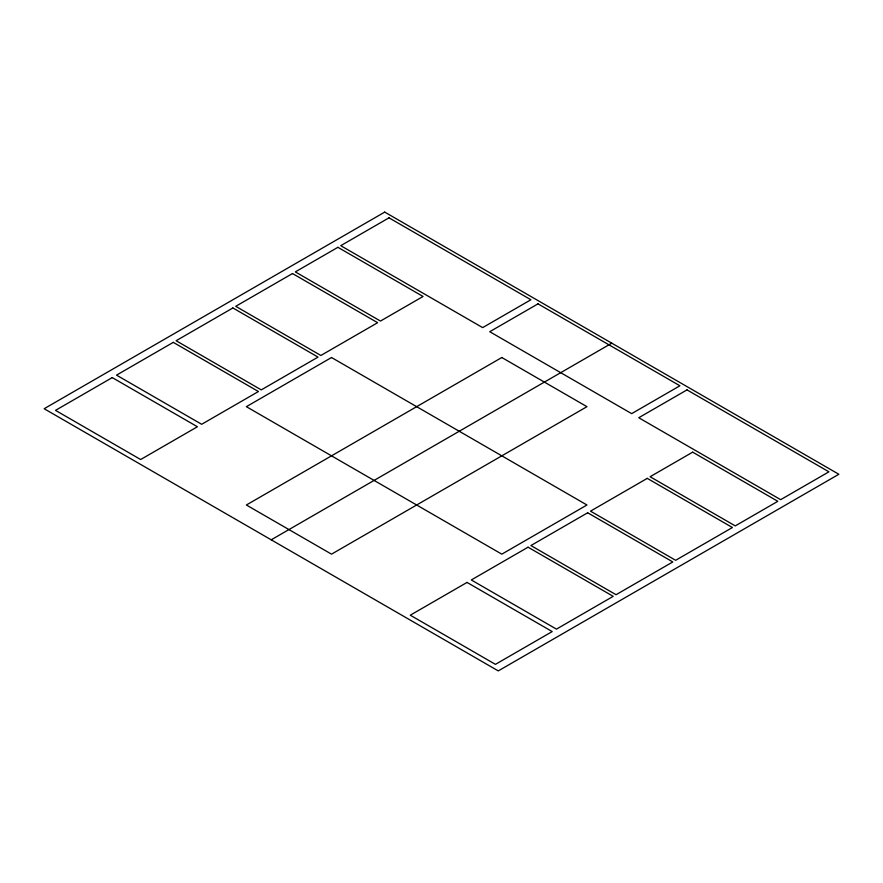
<?xml version="1.0" encoding="UTF-8"?>
<svg xmlns="http://www.w3.org/2000/svg" width="883" height="883" viewBox="0 0 883 883"><rect width="100%" height="100%" fill="white"/><g stroke="black" fill="none" stroke-linecap="round" stroke-linejoin="round"><path stroke-width="1.32" d="M271.202 539.822L611.798 343.178M384.734 212.097L44.15 408.73L498.266 670.903L838.85 474.27L384.734 212.097M112.262 377.593L55.508 410.363L140.651 459.524L197.417 426.754L112.262 377.593M173.289 342.361L116.523 375.132L201.666 424.293L258.432 391.522L173.289 342.361M232.891 307.957L176.125 340.728L261.269 389.889L318.035 357.107L232.891 307.957M292.494 273.542L235.728 306.313L320.871 355.474L377.637 322.703L292.494 273.542M337.902 247.317L295.33 271.898L380.474 321.059L423.056 296.478L337.902 247.317M388.995 217.825L340.739 245.684L482.659 327.615L530.904 299.756L388.995 217.825M331.522 357.516L246.368 406.677L501.809 554.16L586.963 504.999L331.522 357.516M538.001 303.851L489.745 331.71L631.665 413.641L679.91 385.783L538.001 303.851M501.809 357.516L246.368 504.999L331.522 554.16L586.963 406.677L501.809 357.516M687.007 389.889L638.751 417.736L780.671 499.668L828.916 471.82L687.007 389.889M467.041 582.427L410.275 615.197L495.429 664.358L552.195 631.577L467.041 582.427M528.067 547.195L471.301 579.965L556.445 629.126L613.21 596.345L528.067 547.195M587.67 512.78L530.904 545.551L616.047 594.712L672.813 561.941L587.67 512.78M647.272 478.365L590.506 511.147L675.65 560.297L732.415 527.526L647.272 478.365M692.68 452.151L650.109 476.732L735.252 525.893L777.824 501.312L692.68 452.151"/></g></svg>
